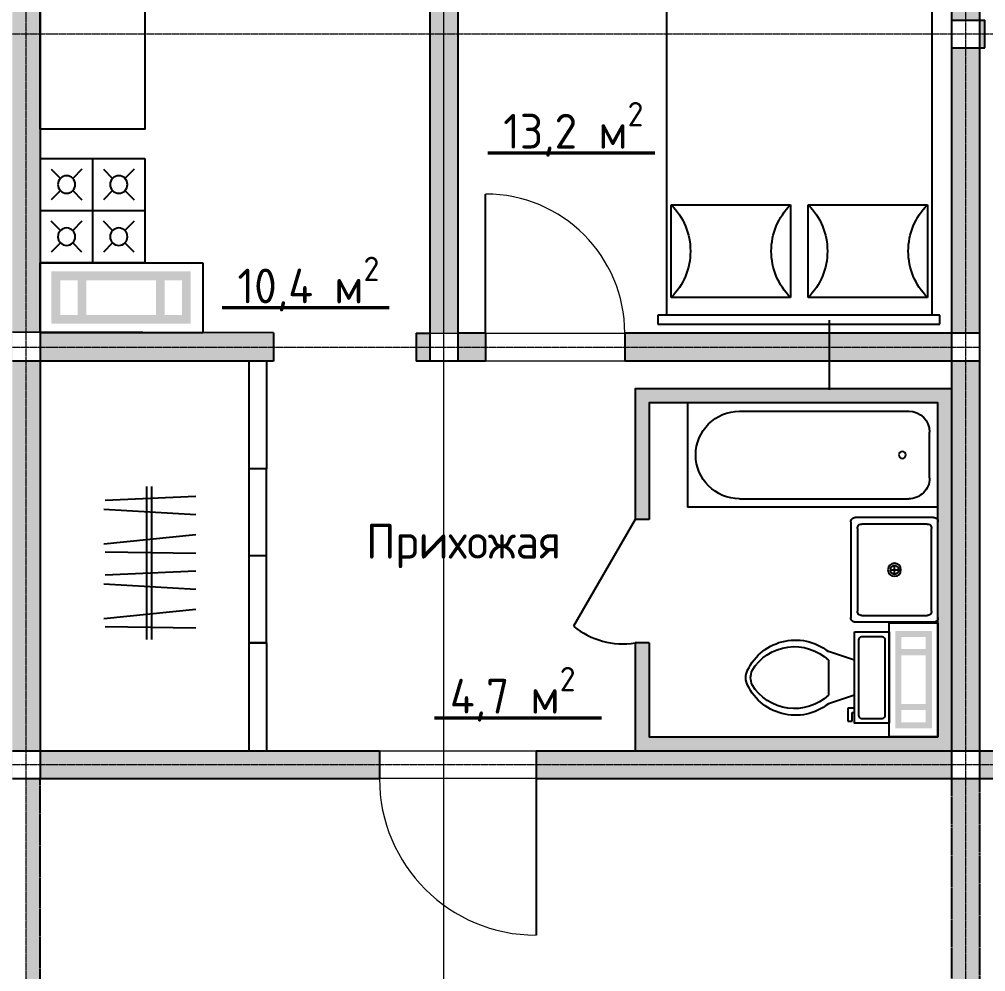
# Model space of a CAD drawing. Header units: millimetres. Extents: x -10163 to 1081624, y -5450 to 417560.
# Drawn here: x 330337 to 335892, y 69307 to 74781 of the extents above; entities that cross this region are included whole.
import ezdxf

# ---------------------------------------------------------------- set-up
doc = ezdxf.new("R2010")
doc.units = ezdxf.units.MM
doc.linetypes.add('DASHED', pattern=[7, 5, -2, 0])
doc.linetypes.add('Штрих-пунктир', pattern=[24, 20, -1.5, 1, -1.5])
for name, color, linetype in [('0разрез', 7, 'Continuous'), ('MEBEL', 7, 'DASHED'), ('Ventilation', 7, 'Continuous'), ('заливка стен', 41, 'Continuous'), ('Мебель', 130, 'Continuous'), ('норм двкри', 60, 'Continuous'), ('Оси 2', 253, 'Continuous'), ('разрез', 40, 'Continuous'), ('Стены', 40, 'Continuous')]:
    doc.layers.add(name, color=color, linetype=linetype)
doc.styles.add('ATTR', font='romans.shx', dxfattribs={"width": 0.8, "height": 1})
doc.styles.add('ГОСТ', font='GOST Common.ttf', dxfattribs={"height": 400})

# ---------------------------------------------------------------- blocks, each defined once
blk = doc.blocks.new('m_14')
at = {"layer": 'Мебель'}
for p, q in [((-813.2, 2082.8), (-813.2, 2133.2)), ((-813.2, 2133.2), (808.6, 2133.2)), ((808.6, 2133.2), (808.6, 2081.9)), ((762, 2082.8), (-813.2, 2082.8)), ((-760.9, 2082.8), (-760.9, 44.6)), ((808.6, 2081.9), (685.9, 2081.9)), ((762, 44.6), (762, 2082.8)), ((-49.8, 1980.6), (-735.6, 1980.6)), ((-735.6, 1980.6), (-735.6, 1447.7)), ((-49.8, 1447.7), (-49.8, 1980.6)), ((737.6, 1980.6), (51.7, 1980.6)), ((51.7, 1980.6), (51.7, 1447.7)), ((737.6, 1447.7), (737.6, 1980.6)), ((-735.6, 1447.7), (-49.8, 1447.7)), ((51.7, 1447.7), (737.6, 1447.7)), ((812, 44.6), (-812, 44.6)), ((-812, 44.6), (-812, 0)), ((-812, 0), (812, 0)), ((-760.9, 44.6), (762, 44.6)), ((812, 0), (812, 44.6))]:
    blk.add_line(p, q, dxfattribs=at)
for centre, start, end in [((-1002.1, 1714.1), 0, 45), ((216.6, 1714.1), 135, 180), ((-214.7, 1714.1), 0, 45), ((1004, 1714.1), 135, 180), ((-1002.1, 1714.1), 315, 0), ((216.6, 1714.1), 180, 225), ((-214.7, 1714.1), 315, 0), ((1004, 1714.1), 180, 225)]:
    blk.add_arc(centre, 376.8, start, end, dxfattribs=at)
blk = doc.blocks.new('Utility Sink')
for p, q in [((-0.999995, -10), (1.000005, -10)), ((0.000005, -11), (0.000005, -9))]:
    blk.add_line(p, q)
for points in [[(-10.999995, 0), (10.999995, 0)], [(-11.999995, -19), (-11.999995, -1)], [(-9.499995, -1.5), (9.499995, -1.5)], [(11.999995, -1), (11.999995, -19)], [(-10.499995, -17.5), (-10.499995, -2.5)], [(10.499995, -2.5), (10.499995, -17.5)], [(9.499995, -18.5), (-9.499995, -18.5)], [(10.999995, -20), (-10.999995, -20)]]:
    blk.add_lwpolyline(points)
for radius in [1.5, 1]:
    blk.add_circle((0.000005, -10), radius)
for centre, start, end in [((-11.124995, -0.875), 81.8699, 188.1301), ((11.124995, -0.875), 351.8699, 98.1301), ((-9.624995, -2.375), 81.8699, 188.1301), ((9.624995, -2.375), 351.8699, 98.1301), ((-9.624995, -17.625), 171.8699, 278.1301), ((9.624995, -17.625), 261.8699, 8.130102), ((-11.124995, -19.125), 171.8699, 278.1301), ((11.124995, -19.125), 261.8699, 8.130102)]:
    blk.add_arc(centre, 0.883883, start, end)
at = {"style": 'ATTR', "width": 0.8, "flags": 9}
blk.add_attdef('ESTCODE', (0, 0), '', height=0.000048, dxfattribs=at)
blk = doc.blocks.new('A$C441F25BF')
at = {"layer": 'MEBEL', "linetype": 'ByBlock'}
for p, q in [((26.3, -1765.2), (26.2, 34.8)), ((26.2, 34.8), (776.2, 34.8)), ((776.3, -1765.2), (776.2, 34.8)), ((86.2, -340.2), (86.3, -1555.2)), ((716.2, -340.2), (716.3, -1555.2)), ((566.3, -1705.2), (236.3, -1705.2)), ((776.3, -1765.2), (26.3, -1765.2))]:
    blk.add_line(p, q, dxfattribs=at)
blk.add_circle((401.3, -1509.3), 25, dxfattribs=at)
for centre, radius, start, end in [((401.2, -340.2), 315, 0.001, 180.001), ((236.3, -1555.2), 150, 180.001, 270.001), ((566.3, -1555.2), 150, 270.001, 0.001)]:
    blk.add_arc(centre, radius, start, end, dxfattribs=at)
blk = doc.blocks.new('Tank Toilet 3 PV')
for p, q in [((9.5, -6), (9.5, -2)), ((-10, -8.5), (-8, -8.5)), ((-10, -9.5), (-10, -8.5)), ((-8, -8.5), (-8, -8)), ((-7, -8), (-7, -9.5)), ((-4, -8), (-6, -14)), ((4, -8), (6, -14)), ((-7, -9.5), (-10, -9.5)), ((4, -14), (-4, -14))]:
    blk.add_line(p, q)
blk.add_lwpolyline([(10.5, -8), (10.5, 0), (-10.5, 0), (-10.5, -8)], close=True)
for points in [[(-9.5, -2), (-9.5, -6)], [(8.5, -1), (-8.5, -1)], [(-8.5, -7), (8.5, -7)]]:
    blk.add_lwpolyline(points)
for centre, radius, start, end in [((-8.62, -1.88), 0.884, 81.8699, 188.1301), ((8.62, -1.88), 0.884, 351.8699, 98.1301), ((-8.62, -6.12), 0.884, 171.8699, 278.1301), ((8.62, -6.12), 0.884, 261.8699, 8.1301), ((3.52, -21.58), 12.17, 141.4691, 247.9714), ((4.2, -21.82), 11.33, 136.3677, 238.9468), ((-3.52, -21.58), 12.17, 292.0284, 38.5307), ((-4.2, -21.82), 11.33, 301.053, 43.6321), ((0, -27.88), 4, 245.7318, 294.2682), ((0, -29), 4, 254.8605, 285.1395)]:
    blk.add_arc(centre, radius, start, end)
at = {"style": 'ATTR', "width": 0.8, "flags": 9}
blk.add_attdef('ESTCODE', (0, 0), '', height=0.000000846, dxfattribs=at)
blk = doc.blocks.new('MKICHA2')
at = {"layer": 'Мебель'}
for p, q in [((-2753.4, -0.3), (-2753.4, -600.3)), ((-1853.4, -0.3), (-2753.4, -0.3)), ((-1853.4, -600.3), (-1853.4, -0.3)), ((-184.6, -1.7), (-784.6, -1.7)), ((-784.6, -1.7), (-784.6, -601.7)), ((-484.6, -1.7), (-484.6, -601.7)), ((-184.6, -601.7), (-184.6, -1.7)), ((-723, -63.3), (-670, -116.4)), ((-599.3, -116.4), (-546.2, -63.3)), ((-370, -116.4), (-423, -63.3)), ((-299.3, -116.4), (-246.2, -63.3)), ((-723, -240.1), (-670, -187.1)), ((-599.3, -187.1), (-546.2, -240.1)), ((-423, -240.1), (-370, -187.1)), ((-246.2, -240.1), (-299.3, -187.1)), ((-184.6, -301.7), (-784.6, -301.7)), ((-723, -363.3), (-670, -416.4)), ((-599.3, -416.4), (-546.2, -363.3)), ((-370, -416.4), (-423, -363.3)), ((-299.3, -416.4), (-246.2, -363.3)), ((-723, -540.1), (-670, -487.1)), ((-599.3, -487.1), (-546.2, -540.1)), ((-423, -540.1), (-370, -487.1)), ((-246.2, -540.1), (-299.3, -487.1)), ((-2753.4, -600.3), (-1853.4, -600.3)), ((-784.6, -601.7), (-184.6, -601.7))]:
    blk.add_line(p, q, dxfattribs=at)
at = {"layer": 'Мебель', "linetype": 'Continuous'}
for p, q in [((-2151.8, -0.3), (-2151.8, -347.7)), ((-2346, -87.7), (-1957.6, -87.7)), ((-2371, -482.7), (-2371, -112.7)), ((-1932.6, -112.7), (-1932.6, -482.7)), ((-2056.8, -237.7), (-2246.8, -237.7)), ((-1957.6, -507.7), (-2346, -507.7))]:
    blk.add_line(p, q, dxfattribs=at)
at = {"layer": 'Мебель'}
for points in [[(-3816.9, -600.8), (-3254.4, -600.8), (-3254.4, 0), (-3816.9, 0)], [(-3205.6, -600.8), (-2755.6, -600.8), (-2755.6, -0.8), (-3205.6, -0.8)], [(-1852.3, -600.6), (-952.3, -600.6), (-952.3, -0.6), (-1852.3, -0.6)]]:
    blk.add_lwpolyline(points, close=True, dxfattribs=at)
blk.add_lwpolyline([(-3816.9, -600.8), (-3565.4, -278.5), (-3509.6, -346.7), (-3254.4, 0)], dxfattribs=at)
for centre in [(-634.6, -151.7), (-334.6, -151.7), (-634.6, -451.7), (-334.6, -451.7)]:
    blk.add_circle(centre, 50, dxfattribs=at)
at = {"layer": 'Мебель', "linetype": 'Continuous'}
for centre, start, end in [((-2346, -112.7), 90, 180), ((-1957.6, -112.7), 0, 90), ((-2346, -482.7), 180, 270), ((-1957.6, -482.7), 270, 0)]:
    blk.add_arc(centre, 25, start, end, dxfattribs=at)

msp = doc.modelspace()

# ---------------------------------------------------------------- hatches: boundary and pattern name
h = msp.add_hatch(color=256)
h.dxf.hatch_style = 1
h.paths.add_polyline_path([(335697.304, 72656.76), (333877.304, 72656.76), (333877.304, 71906.76), (333957.304, 71906.76), (333957.304, 72576.76), (334177.304, 72576.76), (334177.304, 72576.786), (335617.304, 72576.76), (335617.304, 70656.76), (333957.304, 70656.76), (333957.304, 71196.76), (333877.304, 71196.76), (333877.304, 70576.76), (335697.304, 70576.76)])
at = {"layer": 'Ventilation'}
h = msp.add_hatch(color=256, dxfattribs=at)
h.dxf.hatch_style = 1
h.paths.add_polyline_path([(330742.423, 73331.424), (330522.074, 73331.424), (330522.074, 73031.424), (330742.423, 73031.424), (330742.423, 73081.424), (330722.074, 73081.424), (330722.074, 73281.424), (330742.423, 73281.424)])
h.paths.add_polyline_path([(330672.074, 73281.424), (330672.074, 73081.424), (330572.074, 73081.424), (330572.074, 73281.424)], flags=16)
h.paths.add_polyline_path([(331322.074, 73331.424), (330742.423, 73331.424), (330742.423, 73281.424), (331122.074, 73281.424), (331122.074, 73081.424), (330742.423, 73081.424), (330742.423, 73031.424), (331322.074, 73031.424)])
h.paths.add_polyline_path([(331172.074, 73281.424), (331272.074, 73281.424), (331272.074, 73081.424), (331172.074, 73081.424)], flags=16)
h = msp.add_hatch(color=256, dxfattribs=at)
h.dxf.hatch_style = 1
h.paths.add_polyline_path([(335582.587, 71111.356), (335582.587, 71265.601), (335372.587, 71265.601), (335372.587, 71111.356), (335407.587, 71111.356), (335407.587, 71125.601), (335547.587, 71125.601), (335547.587, 71111.356)])
h.paths.add_polyline_path([(335547.587, 71160.601), (335407.587, 71160.601), (335407.587, 71230.601), (335547.587, 71230.601)], flags=16)
h.paths.add_polyline_path([(335582.587, 70705.601), (335582.587, 71111.356), (335547.587, 71111.356), (335547.587, 70845.601), (335407.587, 70845.601), (335407.587, 71111.356), (335372.587, 71111.356), (335372.587, 70705.601)])
h.paths.add_polyline_path([(335547.587, 70810.601), (335547.587, 70740.601), (335407.587, 70740.601), (335407.587, 70810.601)], flags=16)
at = {"layer": 'заливка стен', "lineweight": 9}
h = msp.add_hatch(color=256, dxfattribs=at)
h.dxf.hatch_style = 1
h.paths.add_polyline_path([(315977.304, 74536.76), (315897.304, 74536.76), (315897.304, 73636.76), (315977.304, 73636.76)])
h.paths.add_polyline_path([(316057.304, 74536.76), (315977.304, 74536.76), (315977.304, 73636.76), (316057.304, 73636.76)])
h.paths.add_polyline_path([(321977.304, 77631.749), (321897.304, 77631.749), (321897.304, 77096.76), (321977.304, 77096.76)])
h.paths.add_polyline_path([(322057.304, 77631.749), (321977.304, 77631.749), (321977.304, 77096.76), (322057.304, 77096.76)])
h.paths.add_polyline_path([(321977.304, 77096.76), (321897.304, 77096.76), (321897.304, 74696.76), (321977.304, 74696.76)])
h.paths.add_polyline_path([(322057.304, 77096.76), (321977.304, 77096.76), (321977.304, 74696.76), (322057.304, 74696.76)])
h.paths.add_polyline_path([(322057.304, 74696.76), (321977.304, 74696.76), (321897.304, 74696.76), (321897.304, 72976.76), (322057.304, 72976.76)])
h.paths.add_polyline_path([(321897.304, 72976.76), (321817.304, 72976.76), (321817.304, 72816.76), (321897.304, 72816.76)])
h.paths.add_polyline_path([(320917.304, 72976.76), (319657.304, 72976.76), (319657.304, 72816.76), (320877.304, 72816.76), (320917.304, 72816.76)])
h.paths.add_polyline_path([(314257.304, 78816.76), (314097.304, 78816.76), (314097.304, 75766.76), (314257.304, 75766.76)])
h.paths.add_polyline_path([(317257.304, 78816.76), (317097.304, 78816.76), (317097.304, 74866.76), (317097.304, 74776.76), (317257.304, 74776.76), (317257.304, 74866.76)])
h.paths.add_polyline_path([(318517.304, 74776.76), (317257.304, 74776.76), (317257.304, 74616.76), (318517.304, 74616.76)])
h.paths.add_polyline_path([(319497.304, 74776.76), (319417.304, 74776.76), (319417.304, 74616.76), (319497.304, 74616.76)])
h.paths.add_polyline_path([(317097.304, 74776.76), (317017.304, 74776.76), (317017.304, 74616.76), (317097.304, 74616.76)])
h.paths.add_polyline_path([(316117.304, 74776.76), (316057.304, 74776.76), (316057.304, 74616.76), (316117.304, 74616.76)])
h.paths.add_polyline_path([(316117.304, 75946.76), (314257.304, 75946.76), (314257.304, 75846.76), (316117.304, 75846.76)])
h.paths.add_polyline_path([(317097.304, 75946.76), (317017.304, 75946.76), (317017.304, 75846.76), (317097.304, 75846.76)])
h.paths.add_polyline_path([(314257.304, 74866.76), (314097.304, 74866.76), (314097.304, 74776.76), (314257.304, 74776.76)])
h.paths.add_polyline_path([(314097.304, 74776.76), (311257.304, 74776.76), (311257.304, 74616.76), (314097.304, 74616.76)])
h.paths.add_polyline_path([(316057.304, 74616.76), (315897.304, 74616.76), (315897.304, 74536.76), (316057.304, 74536.76)])
h.paths.add_polyline_path([(316057.304, 73636.76), (315897.304, 73636.76), (315897.304, 70576.76), (316057.304, 70576.76)])
h.paths.add_polyline_path([(319657.304, 78816.925), (319497.304, 78816.925), (319497.304, 74776.76), (319657.304, 74776.76)])
h.paths.add_polyline_path([(319657.304, 74616.76), (319497.304, 74616.76), (319497.304, 72976.76), (319657.304, 72976.76)])
h.paths.add_polyline_path([(319657.304, 72816.76), (319497.304, 72816.76), (319497.304, 70576.76), (319577.304, 70576.76), (319657.304, 70576.76)])
h.paths.add_polyline_path([(315897.304, 70576.76), (314257.304, 70576.76), (314257.304, 70416.76), (315897.304, 70416.76)])
h.paths.add_polyline_path([(318397.304, 70576.76), (316057.304, 70576.76), (316057.304, 70416.76), (318397.304, 70416.76)])
h.paths.add_polyline_path([(319497.304, 70576.76), (319297.304, 70576.76), (319297.304, 70416.76), (319497.304, 70416.76)])
h.paths.add_polyline_path([(321527.304, 70576.76), (320877.304, 70576.76), (319657.304, 70576.76), (319657.304, 70416.76), (321527.304, 70416.76)])
h.paths.add_polyline_path([(319496.981, 68778.379), (314257.304, 68776.691), (314257.304, 68616.76), (319496.949, 68616.76)])
h.paths.add_polyline_path([(323042.028, 68779.522), (319656.476, 68778.431), (319656.509, 68616.76), (323042.08, 68616.76)])
h.paths.add_polyline_path([(319656.509, 68616.76), (319496.949, 68616.76), (319496.508, 66376.76), (319656.971, 66376.76)])
h.paths.add_polyline_path([(324897.304, 68780.12), (324345.171, 68779.942), (324345.224, 68616.76), (324897.304, 68616.755)])
h.paths.add_polyline_path([(330297.251, 68781.861), (325057.304, 68780.172), (325057.304, 68616.754), (330297.254, 68616.707)])
h.paths.add_polyline_path([(325057.304, 68616.754), (324897.304, 68616.755), (324897.304, 66376.76), (325057.304, 66376.76)])
h.paths.add_polyline_path([(320244.045, 66376.76), (319656.971, 66376.76), (319657.004, 66215.09), (320243.993, 66214.901)])
h.paths.add_polyline_path([(319496.508, 66376.76), (314257.304, 66376.76), (314257.304, 66216.83), (319496.476, 66215.142)])
h.paths.add_polyline_path([(323042.043, 66376.76), (321547.188, 66376.76), (321547.136, 66214.481), (323042.028, 66213.999)])
h.paths.add_polyline_path([(324897.304, 66376.76), (324345.184, 66376.76), (324345.171, 66213.579), (324897.304, 66213.401)])
h.paths.add_polyline_path([(325814.01, 66376.76), (325057.304, 66376.76), (325057.304, 66213.349), (325813.957, 66213.105)])
h.paths.add_polyline_path([(328734.01, 66376.76), (326634.01, 66376.76), (326633.957, 66212.841), (328733.957, 66212.164)])
h.paths.add_polyline_path([(330297.304, 66376.76), (329554.01, 66376.76), (329553.956, 66211.9), (330297.308, 66211.66)])
h.paths.add_polyline_path([(330925.366, 66376.76), (330457.304, 66376.76), (330457.304, 66211.609), (330925.362, 66211.458)])
h.paths.add_polyline_path([(330457.304, 68616.705), (330297.254, 68616.707), (330297.304, 66376.76), (330457.304, 66376.76)])
h.paths.add_polyline_path([(330925.313, 68782.063), (330457.304, 68781.912), (330457.304, 68780), (330457.304, 68616.705), (330925.312, 68616.701)])
h.paths.add_polyline_path([(324897.304, 70576.76), (323097.304, 70576.76), (322427.304, 70576.76), (322427.304, 70416.76), (324897.304, 70416.76)])
h.paths.add_polyline_path([(322137.304, 72976.76), (322057.304, 72976.76), (322057.304, 72816.76), (322137.304, 72816.76)])
h.paths.add_polyline_path([(324897.304, 72976.76), (322937.304, 72976.76), (322937.304, 72816.76), (324817.304, 72816.76), (324897.304, 72816.76)])
h.paths.add_polyline_path([(325057.304, 77631.749), (324897.304, 77631.749), (324897.304, 73146.76), (324897.304, 72976.76), (325057.304, 72976.76)])
h.paths.add_polyline_path([(325057.304, 72816.76), (324897.304, 72816.76), (324897.304, 70576.76), (325057.304, 70576.76)])
h.paths.add_polyline_path([(326397.304, 72976.76), (325057.304, 72976.76), (325057.304, 72816.76), (326357.304, 72816.76), (326397.304, 72816.76)])
h.paths.add_polyline_path([(327457.304, 77631.749), (327297.304, 77631.749), (327297.304, 72976.76), (327457.304, 72976.76)])
h.paths.add_polyline_path([(327297.304, 72976.76), (327217.304, 72976.76), (327217.304, 72816.76), (327297.304, 72816.76)])
h.paths.add_polyline_path([(327617.304, 72976.76), (327457.304, 72976.76), (327457.304, 72816.76), (327617.304, 72816.76)])
h.paths.add_polyline_path([(330297.304, 72976.76), (328417.304, 72976.76), (328417.304, 72816.76), (330297.304, 72816.76)])
h.paths.add_polyline_path([(330457.304, 77631.749), (330297.304, 77631.749), (330297.304, 73146.76), (330297.304, 72981.76), (330457.304, 72981.448), (330457.304, 73276.76)])
h.paths.add_polyline_path([(331797.621, 72978.83), (330457.304, 72981.448), (330457.304, 72816.76), (331757.304, 72816.76), (331797.304, 72816.76)])
h.paths.add_polyline_path([(330457.304, 72816.76), (330297.304, 72816.76), (330297.304, 70736.76), (330297.304, 70576.76), (330457.304, 70576.76), (330457.304, 71474.064)])
h.paths.add_polyline_path([(330297.304, 70576.76), (328477.304, 70576.76), (327907.304, 70576.76), (327907.304, 70416.76), (330297.304, 70416.76)])
h.paths.add_polyline_path([(327007.304, 70576.76), (326257.304, 70576.76), (325057.304, 70576.76), (325057.304, 70416.76), (327007.304, 70416.76)])
h.paths.add_polyline_path([(332407.304, 70576.76), (331757.304, 70576.76), (330457.304, 70576.76), (330457.304, 70416.76), (332407.304, 70416.76)])
h.paths.add_polyline_path([(335697.304, 70576.76), (333877.304, 70576.76), (333307.304, 70576.76), (333307.304, 70416.76), (335697.304, 70416.76)])
h.paths.add_polyline_path([(332697.304, 72976.76), (332617.304, 72976.76), (332617.304, 72816.76), (332697.304, 72816.76)])
h.paths.add_polyline_path([(333017.304, 72976.76), (332857.304, 72976.76), (332857.304, 72816.76), (333017.304, 72816.76)])
h.paths.add_polyline_path([(335697.304, 72976.76), (333817.304, 72976.76), (333817.304, 72816.76), (335697.304, 72816.76)])
h.paths.add_polyline_path([(335857.304, 74616.76), (335697.304, 74616.76), (335697.304, 73246.76), (335697.304, 72976.76), (335857.304, 72976.76)])
h.paths.add_polyline_path([(335857.304, 77951.809), (335697.304, 77951.809), (335697.304, 74776.76), (335857.304, 74776.76)])
h.paths.add_polyline_path([(338697.304, 74776.76), (337577.304, 74776.76), (337390.255, 74776.76), (336787.304, 74776.76), (336787.304, 74616.76), (337327.304, 74616.76), (338677.304, 74616.76), (338697.304, 74616.76)])
h.paths.add_polyline_path([(335887.304, 74776.76), (335857.304, 74776.76), (335857.304, 74616.76), (335887.304, 74616.76)])
h.paths.add_polyline_path([(335857.304, 72816.76), (335697.304, 72816.76), (335697.304, 70736.76), (335697.304, 70576.76), (335857.304, 70576.76)])
h.paths.add_polyline_path([(337334.064, 70576.76), (336857.304, 70576.76), (336857.304, 70416.76), (337334.064, 70416.76)])
h.paths.add_polyline_path([(335957.304, 70576.76), (335857.304, 70576.76), (335857.304, 70416.76), (335957.304, 70416.76)])
h.paths.add_polyline_path([(338857.304, 70676.76), (338697.304, 70676.76), (338697.304, 70576.76), (338757.304, 70576.76), (338857.304, 70576.76)])
h.paths.add_polyline_path([(338857.304, 74616.76), (338697.304, 74616.76), (338697.304, 71576.76), (338857.304, 71576.76)])
h.paths.add_polyline_path([(341097.304, 74776.76), (340117.304, 74776.76), (339116.873, 74776.76), (338857.304, 74776.76), (338857.304, 74616.76), (339099.734, 74616.76), (339116.873, 74616.76), (340117.304, 74616.76), (341097.304, 74616.76)])
h.paths.add_polyline_path([(338857.304, 78816.76), (338697.304, 78816.76), (338697.304, 75776.76), (338857.304, 75776.76)])
h.paths.add_polyline_path([(338857.304, 74876.76), (338697.304, 74876.76), (338697.304, 74776.76), (338857.304, 74776.76)])
h.paths.add_polyline_path([(335697.25, 68783.601), (332857.251, 68782.686), (332857.251, 68616.76), (335697.25, 68616.76)])
h.paths.add_polyline_path([(332696.529, 68782.634), (332228.456, 68782.483), (332228.453, 68616.76), (332696.475, 68616.76)])
h.paths.add_polyline_path([(332857.251, 68616.76), (332696.475, 68616.76), (332695.753, 66376.76), (332857.251, 66376.76)])
h.paths.add_polyline_path([(332695.753, 66376.76), (332228.507, 66376.76), (332228.504, 66211.038), (332695.7, 66210.887)])
h.paths.add_polyline_path([(335697.25, 66376.76), (332857.251, 66376.76), (332857.251, 66210.835), (335697.25, 66209.92)])
h.paths.add_polyline_path([(335857.845, 64416.76), (335697.304, 64416.76), (335697.304, 62176.76), (335857.333, 62176.76)])
h.paths.add_polyline_path([(335697.304, 64576.76), (335697.25, 64576.76), (333307.304, 64576.76), (333307.304, 64416.76), (333877.304, 64416.76), (335697.304, 64416.76)])
h.paths.add_polyline_path([(338857.304, 64416.76), (338757.304, 64416.76), (338697.304, 64416.76), (338697.304, 64316.76), (338857.304, 64316.76)])
h.paths.add_polyline_path([(338857.304, 63416.76), (338697.304, 63416.76), (338697.304, 60376.76), (338857.304, 60376.76)])
h.paths.add_polyline_path([(338697.304, 60376.76), (337427.304, 60376.76), (336857.304, 60376.76), (336787.304, 60376.76), (336787.304, 60216.76), (337390.255, 60216.76), (338697.304, 60216.76)])
h.paths.add_polyline_path([(335887.304, 60376.76), (335857.304, 60376.76), (335857.304, 60216.76), (335887.304, 60216.76)])
h.paths.add_polyline_path([(341097.304, 60376.76), (338857.304, 60376.76), (338857.304, 60216.76), (339116.873, 60216.76), (341097.304, 60216.76)])
h.paths.add_polyline_path([(338857.304, 60216.76), (338697.304, 60216.76), (338697.304, 60116.76), (338857.304, 60116.76)])
h.paths.add_polyline_path([(338857.304, 59216.76), (338697.304, 59216.76), (338697.304, 56176.76), (338857.304, 56176.76)])
h.paths.add_polyline_path([(335857.304, 60216.76), (335697.304, 60216.76), (335697.304, 57374.295), (335857.304, 57374.295)])
h.paths.add_polyline_path([(335857.304, 62016.76), (335697.304, 62016.76), (335697.304, 61746.76), (335697.304, 60376.76), (335857.304, 60376.76)])
h.paths.add_polyline_path([(335957.304, 64576.76), (335857.882, 64576.76), (335857.845, 64416.76), (335957.304, 64416.76)])
h.paths.add_polyline_path([(337334.064, 64576.76), (336857.304, 64576.76), (336857.304, 64416.76), (337334.064, 64416.76)])
h.paths.add_polyline_path([(335697.304, 62176.76), (333877.304, 62176.76), (333817.304, 62176.76), (333817.304, 62016.76), (335697.304, 62016.76)])
h.paths.add_polyline_path([(333017.304, 62176.76), (332857.304, 62176.76), (332857.304, 62016.76), (333017.304, 62016.76)])
h.paths.add_polyline_path([(332697.304, 62176.76), (332617.304, 62176.76), (332617.304, 62016.76), (332697.304, 62016.76)])
h.paths.add_polyline_path([(332857.304, 62016.76), (332697.304, 62016.76), (332697.304, 57374.295), (332857.304, 57374.295)])
h.paths.add_polyline_path([(331797.304, 62176.76), (331757.304, 62176.76), (330457.304, 62176.76), (330457.304, 62016.76), (331797.616, 62016.76)])
h.paths.add_polyline_path([(330297.304, 62176.76), (328477.304, 62176.76), (328417.304, 62176.76), (328417.304, 62016.76), (330297.304, 62016.76)])
h.paths.add_polyline_path([(330457.304, 63519.457), (330457.304, 64416.76), (330297.304, 64416.76), (330297.304, 62176.76), (330457.304, 62176.76)])
h.paths.add_polyline_path([(332407.304, 64576.76), (330457.304, 64576.76), (330457.304, 64416.76), (331657.304, 64416.76), (332407.304, 64416.76)])
h.paths.add_polyline_path([(330297.304, 64576.76), (327907.304, 64575.741), (327907.304, 64416.76), (328477.304, 64416.76), (330297.304, 64416.76)])
h.paths.add_polyline_path([(327007.304, 64575.357), (325057.237, 64574.525), (325057.241, 64416.76), (326257.304, 64416.76), (327007.304, 64416.76)])
h.paths.add_polyline_path([(326397.304, 62176.76), (325057.3, 62176.76), (325057.304, 62016.76), (326397.304, 62016.76)])
h.paths.add_polyline_path([(327617.304, 62176.76), (327457.304, 62176.76), (327457.304, 62016.76), (327617.304, 62016.76)])
h.paths.add_polyline_path([(327297.304, 62176.76), (327217.304, 62176.76), (327217.304, 62016.76), (327297.304, 62016.76)])
h.paths.add_polyline_path([(330457.304, 61716.76), (330457.304, 62016.76), (330297.304, 62016.76), (330297.304, 61846.76), (330297.304, 57374.295), (330457.304, 57374.295)])
h.paths.add_polyline_path([(324898.001, 64574.457), (324897.304, 64574.457), (322427.304, 64576.76), (322427.304, 64416.76), (322997.304, 64416.76), (324897.96, 64416.76)])
h.paths.add_polyline_path([(321527.304, 64576.76), (319656.476, 64576.76), (319656.494, 64416.76), (320777.304, 64416.76), (321527.304, 64416.76)])
h.paths.add_polyline_path([(319656.494, 64416.76), (319577.304, 64416.76), (319497.304, 64416.76), (319497.304, 62176.76), (319656.74, 62176.76)])
h.paths.add_polyline_path([(319497.304, 64576.76), (319297.304, 64576.76), (319297.304, 64496.76), (319297.304, 64416.76), (319497.304, 64416.76)])
h.paths.add_polyline_path([(318397.304, 64576.76), (316057.304, 64576.76), (316057.304, 64416.76), (318397.304, 64416.76)])
h.paths.add_polyline_path([(315897.304, 64576.76), (314257.304, 64576.76), (314257.304, 64416.76), (315897.304, 64416.76)])
h.paths.add_polyline_path([(316057.304, 64416.76), (315897.304, 64416.76), (315897.304, 61356.76), (316057.304, 61356.76)])
h.paths.add_polyline_path([(316057.304, 60456.76), (315897.304, 60456.76), (315897.304, 60376.76), (316057.304, 60376.76)])
h.paths.add_polyline_path([(314097.304, 60376.76), (311257.304, 60376.76), (311257.304, 60216.76), (314097.304, 60216.76)])
h.paths.add_polyline_path([(314257.304, 60216.76), (314097.304, 60216.76), (314097.304, 60126.76), (314257.304, 60126.76)])
h.paths.add_polyline_path([(314257.304, 59226.76), (314097.304, 59226.76), (314097.304, 56176.76), (314257.304, 56176.76)])
h.paths.add_polyline_path([(316117.304, 59146.76), (314257.304, 59146.76), (314257.304, 59046.76), (316117.304, 59046.76)])
h.paths.add_polyline_path([(317097.304, 59146.76), (317017.304, 59146.76), (317017.304, 59046.76), (317097.304, 59046.76)])
h.paths.add_polyline_path([(317097.304, 60376.76), (317017.304, 60376.76), (317017.304, 60216.76), (317097.304, 60216.76)])
h.paths.add_polyline_path([(318517.304, 60376.76), (317257.304, 60376.76), (317257.304, 60216.76), (318517.304, 60216.76)])
h.paths.add_polyline_path([(319497.304, 60376.76), (319417.304, 60376.76), (319417.304, 60216.76), (319497.304, 60216.76)])
h.paths.add_polyline_path([(319656.955, 60216.76), (319497.304, 60216.76), (319497.304, 57374.295), (319657.304, 57374.295)])
h.paths.add_polyline_path([(319656.757, 62016.76), (319497.304, 62016.76), (319497.304, 60376.76), (319656.938, 60376.76)])
h.paths.add_polyline_path([(320917.304, 62176.76), (320877.304, 62176.76), (319656.74, 62176.76), (319656.757, 62016.76), (320917.304, 62016.76)])
h.paths.add_polyline_path([(321897.304, 62176.76), (321817.304, 62176.76), (321817.304, 62016.76), (321897.304, 62016.76)])
h.paths.add_polyline_path([(322137.304, 62176.76), (322057.304, 62176.76), (322057.304, 62016.76), (322137.304, 62016.76)])
h.paths.add_polyline_path([(324897.388, 62176.76), (322937.304, 62176.76), (322937.304, 62016.76), (324897.347, 62016.76)])
h.paths.add_polyline_path([(325057.241, 64416.76), (324897.96, 64416.76), (324897.388, 62176.76), (325057.3, 62176.76)])
h.paths.add_polyline_path([(325057.304, 62016.76), (324897.347, 62016.76), (324897.304, 61846.76), (324897.304, 57374.295), (325057.304, 57374.295)])
h.paths.add_polyline_path([(315817.304, 74776.76), (315817.304, 74616.76), (315897.304, 74616.76), (315897.304, 74776.76)])
h.paths.add_polyline_path([(314917.304, 74616.76), (314917.304, 74776.76), (314257.304, 74776.76), (314257.304, 74616.76)])
h.paths.add_polyline_path([(314917.304, 60216.76), (314917.304, 60376.76), (314257.304, 60376.76), (314257.304, 60216.76)])
h.paths.add_polyline_path([(315817.304, 60376.76), (315817.304, 60216.76), (316117.304, 60216.76), (316117.304, 60376.76)])
h = msp.add_hatch(dxfattribs=at)
h.set_pattern_fill('ANGLE', color=256)
h.set_pattern_definition([(0, (237640, -114270), (0, 6.985), [5.08, -1.905]), (90, (237640, -114270), (-6.985, 4e-16), [5.08, -1.905])])
h.paths.add_polyline_path([(332697.304, 72976.76), (332857.304, 72976.76), (332857.304, 77631.749), (332697.304, 77631.749)])
at = {"layer": 'заливка стен', "ltscale": 10}
h = msp.add_hatch(color=256, dxfattribs=at)
h.dxf.hatch_style = 1
h.paths.add_polyline_path([(335697.25, 68783.601), (335777.304, 68783.627), (335777.304, 70416.76), (335697.304, 70416.76)])
h.paths.add_polyline_path([(335777.304, 68783.627), (335857.25, 68783.653), (335857.304, 70416.76), (335777.304, 70416.76)])
h.paths.add_polyline_path([(337334.064, 68784.129), (335857.25, 68783.653), (335857.25, 68696.76), (337334.064, 68696.76)])
h.paths.add_polyline_path([(335857.25, 68696.76), (335857.25, 68616.76), (337334.064, 68616.76), (337334.064, 68696.76)])
h.paths.add_polyline_path([(337334.064, 66209.392), (337334.064, 66296.76), (335857.882, 66296.76), (335857.882, 66209.868)])
h.paths.add_polyline_path([(337334.064, 66296.76), (337334.064, 66376.76), (335857.882, 66376.76), (335857.882, 66296.76)])
h.paths.add_polyline_path([(335857.882, 66209.868), (335777.304, 66209.894), (335777.304, 64576.76), (335857.882, 64576.76)])
h.paths.add_polyline_path([(335777.304, 66209.894), (335697.25, 66209.92), (335697.25, 64576.76), (335777.304, 64576.76)])
h.paths.add_polyline_path([(330377.304, 64576.76), (330457.304, 64576.76), (330457.251, 66211.609), (330377.304, 66211.634)])
h.paths.add_polyline_path([(330297.305, 64576.76), (330377.304, 64576.76), (330377.304, 66211.634), (330297.832, 66211.66)])
h.paths.add_polyline_path([(330377.304, 70416.76), (330377.304, 68781.887), (330457.304, 68781.912), (330457.304, 70416.76)])
h.paths.add_polyline_path([(324897.304, 68780.12), (324977.304, 68780.146), (324977.304, 70416.76), (324897.304, 70416.76)])
h.paths.add_polyline_path([(319497.825, 68778.38), (319577.304, 68778.405), (319577.304, 70416.76), (319497.304, 70416.76), (319497.301, 70403.265)])
h.paths.add_polyline_path([(319577.304, 68778.405), (319656.476, 68778.431), (319657.304, 70416.76), (319577.304, 70416.76)])

# ---------------------------------------------------------------- linework, layer by layer
for p, q in [((330457.304, 72981.448), (330457.304, 73381.448)), ((333877.304, 71906.76), (333522.304, 71291.882)), ((335617.604, 71310.892), (335617.304, 70656.76))]:
    msp.add_line(p, q)
at = {"ltscale": 10, "const_width": 20}
for points in [[(333029.692, 74012.581), (333990.851, 74012.581)], [(331502.348, 73123.223), (332463.508, 73123.223)], [(332722.683, 70765.238), (333683.842, 70765.238)]]:
    msp.add_lwpolyline(points, dxfattribs=at)
msp.add_arc((333807.242, 71645.285), 453.963, 231.121802, 278.878198)
at = {"layer": '0разрез'}
for p, q in [((334991.777, 73051.019), (334991.777, 72651.448)), ((330457.304, 72981.448), (331391.777, 72981.448)), ((335617.304, 70656.76), (335337.604, 70656.76))]:
    msp.add_line(p, q, dxfattribs=at)
at = {"layer": 'Ventilation'}
for p, q in [((330457.372, 72981.448), (330457.372, 73381.448)), ((330457.372, 73381.448), (331391.845, 73381.019)), ((331391.845, 73381.019), (331391.845, 72981.448)), ((330457.372, 72981.448), (331391.845, 72981.448)), ((335617.604, 71310.892), (335337.604, 71310.892)), ((335337.604, 70656.76), (335337.604, 71310.892)), ((335617.604, 71310.892), (335617.304, 70656.76)), ((335617.304, 70656.76), (335337.604, 70656.76))]:
    msp.add_line(p, q, dxfattribs=at)
at = {"layer": 'заливка стен', "lineweight": 9}
msp.add_line((332697.304, 72976.76), (332857.304, 72976.76), dxfattribs=at)
at = {"layer": 'Мебель'}
for p, q in [((331070.508, 71215.516), (331070.508, 72095.516)), ((331099.106, 71215.516), (331099.106, 72095.516)), ((330830.952, 72016.599), (331352.701, 72039.598)), ((331352.701, 71932.27), (330823.279, 71962.935)), ((331352.701, 71817.277), (330823.279, 71763.613)), ((331352.701, 71709.949), (330830.952, 71717.616)), ((330830.952, 71587.289), (331352.701, 71610.288)), ((331352.701, 71502.961), (330823.279, 71533.626)), ((331352.701, 71387.967), (330823.279, 71334.303)), ((331352.701, 71280.64), (330830.952, 71288.306))]:
    msp.add_line(p, q, dxfattribs=at)
at = {"layer": 'норм двкри', "lineweight": -3}
for p, q in [((333017.304, 72976.76), (333017.304, 73776.76)), ((333017.304, 72976.76), (333017.304, 72816.76)), ((333817.304, 72976.76), (333817.304, 72816.76)), ((331657.304, 72196.76), (331657.304, 71196.76)), ((331757.304, 72196.76), (331657.304, 72196.76)), ((331757.304, 71196.76), (331757.304, 72196.76)), ((331757.304, 71696.76), (331657.304, 71696.76)), ((331657.304, 71196.76), (331757.304, 71196.76)), ((332407.304, 70576.76), (332407.304, 70416.76)), ((333307.304, 70576.76), (333307.304, 70416.76)), ((333307.304, 70416.76), (333307.304, 69516.76))]:
    msp.add_line(p, q, dxfattribs=at)
at = {"layer": 'норм двкри', "lineweight": 9}
for p, q in [((333017.304, 72976.76), (333817.304, 72976.76)), ((333817.304, 72816.76), (333017.304, 72816.76)), ((332407.304, 70576.76), (333307.304, 70576.76)), ((333307.304, 70416.76), (332407.304, 70416.76))]:
    msp.add_line(p, q, dxfattribs=at)
for centre, radius, start, end in [((333017.304, 72976.76), 800, 0, 90), ((333307.304, 70416.76), 900, 180, 270)]:
    msp.add_arc(centre, radius, start, end, dxfattribs=at)
at = {"layer": 'Оси 2', "linetype": 'Штрих-пунктир', "lineweight": 9}
for p, q in [((330377.304, 52995.078), (330377.304, 81646.76)), ((330377.304, 52995.078), (330377.304, 81596.76)), ((335777.304, 52995.078), (335777.304, 81646.76)), ((335777.304, 52995.078), (335777.304, 81596.76)), ((308004.064, 74696.76), (344424.064, 74696.76)), ((308004.064, 74696.76), (344424.064, 74696.76)), ((308004.064, 72896.76), (335857.304, 72896.76)), ((308004.064, 72896.76), (335857.304, 72896.76)), ((308004.064, 70496.76), (344424.064, 70496.76)), ((308004.064, 70496.76), (344424.064, 70496.76))]:
    msp.add_line(p, q, dxfattribs=at)
at = {"layer": 'Оси 2', "linetype": 'Continuous', "lineweight": 9}
for q in [(332777.304, 81646.76), (332777.304, 81596.76)]:
    msp.add_line((332777.304, 52995.078), q, dxfattribs=at)
at = {"layer": 'разрез'}
for p, q in [((333957.304, 71906.76), (333877.304, 71906.76)), ((333957.304, 71196.76), (333877.304, 71196.76))]:
    msp.add_line(p, q, dxfattribs=at)
for points in [[(333877.304, 71196.76), (333877.304, 70576.76), (335697.304, 70576.76), (335697.304, 72656.76), (333877.304, 72656.76), (333877.304, 71906.76)], [(333957.304, 71196.76), (333957.304, 70656.76), (335617.304, 70656.76), (335617.304, 72576.76), (333957.304, 72576.76), (333957.304, 71906.76)]]:
    msp.add_lwpolyline(points, dxfattribs=at)
at = {"layer": 'Стены', "linetype": 'Continuous', "lineweight": -3}
for p, q in [((332697.304, 77631.749), (332697.304, 72816.76)), ((332857.304, 77631.749), (332857.304, 72816.76)), ((331657.304, 72816.76), (331657.304, 72196.76)), ((331757.304, 72816.76), (331757.304, 72196.76)), ((331657.304, 71196.76), (331657.304, 70576.76)), ((331757.304, 71196.76), (331757.304, 70576.76)), ((330297.304, 70576.76), (331757.304, 70576.76)), ((331757.304, 70576.76), (332407.304, 70576.76)), ((333307.304, 70576.76), (333877.304, 70576.76)), ((333877.304, 70576.76), (335857.304, 70576.76)), ((335857.304, 70576.76), (335957.304, 70576.76)), ((330297.304, 70416.76), (332407.304, 70416.76)), ((333307.304, 70416.76), (335957.304, 70416.76))]:
    msp.add_line(p, q, dxfattribs=at)
at = {"layer": 'Стены', "lineweight": -3}
for p, q in [((335887.304, 74616.76), (335887.304, 74776.76)), ((331797.621, 72978.83), (331797.304, 72816.76)), ((332617.304, 72976.76), (332617.304, 72816.76)), ((332617.304, 72976.76), (332697.304, 72976.76)), ((333017.304, 72976.76), (333017.304, 72816.76)), ((333817.304, 72976.76), (333817.304, 72816.76)), ((331757.304, 72196.76), (331657.304, 72196.76)), ((331757.304, 71196.76), (331657.304, 71196.76)), ((332407.304, 70576.76), (332407.304, 70416.76)), ((333307.304, 70576.76), (333307.304, 70416.76))]:
    msp.add_line(p, q, dxfattribs=at)
at = {"layer": 'Стены', "linetype": 'DASHED', "lineweight": -3}
for p, q in [((330457.304, 68780), (330457.304, 70416.76)), ((335697.25, 68783.601), (335697.304, 70416.76)), ((335857.25, 68783.653), (335857.304, 70416.76))]:
    msp.add_line(p, q, dxfattribs=at)
at = {"layer": 'Стены', "linetype": 'Continuous', "lineweight": -3}
for points in [[(335857.304, 74616.76), (335857.304, 78816.76)], [(330457.304, 77631.749), (330457.304, 73276.76)], [(335697.304, 73246.76), (335697.304, 77631.749)], [(335697.304, 74776.76), (335887.304, 74776.76)], [(335697.304, 74616.76), (335887.304, 74616.76)], [(335857.304, 72944.064), (335857.304, 74616.76)], [(330457.304, 73276.76), (330457.304, 72816.76)], [(335697.304, 72816.76), (335697.304, 73246.76)], [(331797.621, 72978.83), (330297.304, 72981.76)], [(333017.304, 72976.76), (332857.304, 72976.76)], [(335857.304, 72976.76), (333817.304, 72976.76)], [(335857.304, 70416.76), (335857.304, 72944.064)], [(331757.304, 72816.76), (330297.304, 72816.76)], [(330457.304, 72816.76), (330457.304, 71474.064)], [(331797.304, 72816.76), (331757.304, 72816.76)], [(333017.304, 72816.76), (332617.304, 72816.76)], [(335857.304, 72816.76), (333817.304, 72816.76)], [(335697.304, 70416.76), (335697.304, 72816.76)], [(330457.304, 71474.064), (330457.304, 70416.76)]]:
    msp.add_lwpolyline(points, dxfattribs=at)

# ---------------------------------------------------------------- block references
for name, p, xscale, yscale, zscale, rotation in [('A$C441F25BF', (334205.173, 72597.776), -0.8000000000001821, 0.8000000000001821, 0.8000000000001819, 90), ('Utility Sink', (335617.304, 71616.76), -24.99999999963621, 24.99999999963621, 24.9999999996362, 270), ('Tank Toilet 3 PV', (335337.604, 70996.76), -24.99999999963621, 24.99999999963621, 24.9999999996362, 270)]:
    msp.add_blockref(name, p, dxfattribs=dict(xscale=xscale, yscale=yscale, zscale=zscale, rotation=rotation))
at = {"layer": 'Мебель', "color": 4, "lineweight": 9, "xscale": -1}
for name, p, rotation in [('MKICHA2', (330457.389, 73196.824), 90), ('m_14', (334819.786, 75162.688), 180)]:
    msp.add_blockref(name, p, dxfattribs=dict(at, rotation=rotation))

# ---------------------------------------------------------------- texts
at = {"ltscale": 10, "char_height": 200, "attachment_point": 1, "style": 'ГОСТ'}
for s, insert in [('\\A1;13,2 м{\\H0.7x;\\S2^ ;}', (333118.61, 74305.679)), ('\\A1;10,4 м{\\H0.7x;\\S2^ ;}', (331591.266, 73416.32)), ('Прихожая', (332330.336, 71880.547)), ('\\A1;4,7 м{\\H0.7x;\\S2^ ;}', (332811.601, 71058.336))]:
    msp.add_mtext_dynamic_manual_height_columns(s, width=1702.69003, gutter_width=2000, heights=[0], dxfattribs=dict(at, insert=insert))

doc.saveas('drawing.dxf')
